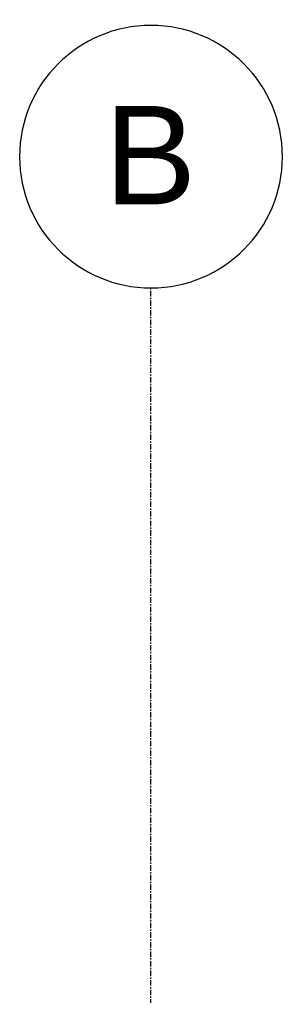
# Model space of a CAD drawing. Header units: inches. Extents: x 12491 to 13453, y 1800 to 2543.
# Drawn here: x 12947.1 to 12971.1, y 2453.7 to 2542.9 of the extents above; entities that cross this region are included whole.
import ezdxf

# ---------------------------------------------------------------- set-up
doc = ezdxf.new("R2010")
doc.units = ezdxf.units.IN
doc.header["$MEASUREMENT"] = 0
doc.linetypes.add('Grid Line 1_2_', pattern=[0.875, 0.5, -0.125, 0.125, -0.125])
doc.layers.add('S-GRID-1', color=1, linetype='Grid Line 1_2_', lineweight=9)
doc.layers.add('S-GRID-IDEN', color=1, linetype='Continuous', lineweight=9)
doc.styles.add('Arial_1', font='arial.ttf', dxfattribs={"height": 9})

# ---------------------------------------------------------------- blocks, each defined once
blk = doc.blocks.new('Grid - Grid Head - Circle-50561-FLOOR PLAN - ROOF _SUPERIMPOSED OVER 1ST FLOOR_')
at = {"layer": 'S-GRID-IDEN'}
for start, end in [(360, 180), (180, 360)]:
    blk.add_arc((0, 0), 0.25, start, end, dxfattribs=at)

msp = doc.modelspace()

# ---------------------------------------------------------------- linework, layer by layer
at = {"layer": 'S-GRID-1'}
msp.add_line((12959.062, 1849.931), (12959.062, 2518.327), dxfattribs=at)

# ---------------------------------------------------------------- block references
at = {"layer": 'S-GRID-IDEN', "xscale": 47.99999999999997, "yscale": 47.99999999999997, "zscale": 47.99999999999997}
msp.add_blockref('Grid - Grid Head - Circle-50561-FLOOR PLAN - ROOF _SUPERIMPOSED OVER 1ST FLOOR_', (12959.062, 2530.327), dxfattribs=at)

# ---------------------------------------------------------------- texts
at = {"layer": 'S-GRID-IDEN', "insert": (12954.808, 2534.971), "char_height": 9, "width": 10.1505, "attachment_point": 1, "style": 'Arial_1'}
msp.add_mtext('B', dxfattribs=at)

doc.saveas('drawing.dxf')
